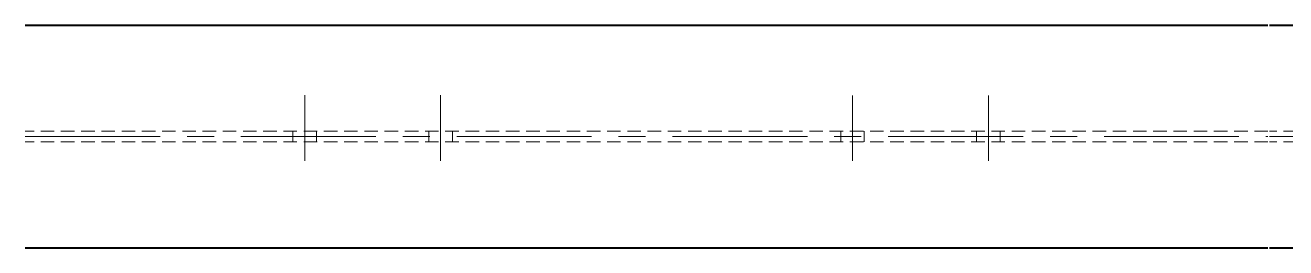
# Model space of a CAD drawing. Header units: millimetres. Extents: x 2 to 287, y 5 to 195.
# Drawn here: x 78.1 to 152.3, y 95.1 to 108.2 of the extents above; entities that cross this region are included whole.
import ezdxf

# ---------------------------------------------------------------- set-up
doc = ezdxf.new("R2010")
doc.units = ezdxf.units.MM
for name, pattern in [('AXES', [12.7, 7.9375, -1.5875, 1.5875, -1.5875]), ('CACHE2', [1.190625, 0.79375, -0.396875]), ('INTERROMPUX2', [9.525, 6.35, -3.175])]:
    doc.linetypes.add(name, pattern=pattern)
for name, color, linetype, lineweight in [('Axe', 1, 'Continuous', 0), ('Boulon', 7, 'Continuous', 0), ('Cache', 7, 'Continuous', 0), ('Piece', 2, 'Continuous', 0)]:
    doc.layers.add(name, color=color, linetype=linetype, lineweight=lineweight)

# ---------------------------------------------------------------- blocks, each defined once
blk = doc.blocks.new('*A12')
at = {"layer": 'Boulon', "linetype": 'INTERROMPUX2', "lineweight": 0}
for p, q in [((134.772594, 100.201652), (134.772594, 104.047806)), ((134.772594, 100.201652), (134.772594, 104.047806)), ((134.080286, 101.936048), (134.080286, 101.320663)), ((134.080286, 101.936048), (134.080286, 101.320663)), ((135.464901, 101.936048), (135.464901, 101.320663)), ((135.464901, 101.936048), (135.464901, 101.320663))]:
    blk.add_line(p, q, dxfattribs=at)
blk = doc.blocks.new('*A13')
at = {"layer": 'Boulon', "linetype": 'INTERROMPUX2', "lineweight": 0}
for p, q in [((126.772594, 100.201652), (126.772594, 104.047806)), ((126.772594, 100.201652), (126.772594, 104.047806)), ((126.080286, 101.936048), (126.080286, 101.320663)), ((126.080286, 101.936048), (126.080286, 101.320663)), ((127.464901, 101.936048), (127.464901, 101.320663)), ((127.464901, 101.936048), (127.464901, 101.320663))]:
    blk.add_line(p, q, dxfattribs=at)
blk = doc.blocks.new('*A16')
at = {"layer": 'Boulon', "linetype": 'INTERROMPUX2', "lineweight": 0}
for p, q in [((102.527208, 100.205278), (102.527208, 104.051432)), ((102.527208, 100.205278), (102.527208, 104.051432)), ((101.834901, 101.936048), (101.834901, 101.320663)), ((101.834901, 101.936048), (101.834901, 101.320663)), ((103.219516, 101.936048), (103.219516, 101.320663)), ((103.219516, 101.936048), (103.219516, 101.320663))]:
    blk.add_line(p, q, dxfattribs=at)
blk = doc.blocks.new('*A17')
at = {"layer": 'Boulon', "linetype": 'INTERROMPUX2', "lineweight": 0}
for p, q in [((94.527208, 100.205278), (94.527208, 104.051432)), ((94.527208, 100.205278), (94.527208, 104.051432)), ((93.834901, 101.936048), (93.834901, 101.320663)), ((93.834901, 101.936048), (93.834901, 101.320663)), ((95.219516, 101.936048), (95.219516, 101.320663)), ((95.219516, 101.936048), (95.219516, 101.320663))]:
    blk.add_line(p, q, dxfattribs=at)
blk = doc.blocks.new('*A22')
at = {"layer": 'Axe', "color": 1, "linetype": 'AXES', "lineweight": 15}
for p, q in [((78.076716, 101.628355), (151.223086, 101.628355)), ((151.323086, 101.628355), (192.224072, 101.628355))]:
    blk.add_line(p, q, dxfattribs=at)
at = {"layer": 'Cache', "color": 7, "linetype": 'CACHE2', "lineweight": 20}
for p, q in [((151.223086, 101.936048), (78.076716, 101.936048)), ((192.224072, 101.936048), (151.323086, 101.936048)), ((151.223086, 101.320663), (78.076716, 101.320663)), ((192.224072, 101.320663), (151.323086, 101.320663))]:
    blk.add_line(p, q, dxfattribs=at)
at = {"layer": 'Piece', "color": 2, "linetype": 'Continuous', "lineweight": 40}
for p, q in [((78.076716, 108.166817), (151.223086, 108.166817)), ((151.323086, 108.166817), (192.224072, 108.166817)), ((78.076716, 95.089894), (151.223086, 95.089894)), ((151.323086, 95.089894), (192.224072, 95.089894))]:
    blk.add_line(p, q, dxfattribs=at)

msp = doc.modelspace()

# ---------------------------------------------------------------- block references
at = {"lineweight": 0}
for name in ['*A22', '*A17', '*A16', '*A13', '*A12']:
    msp.add_blockref(name, (0, 0), dxfattribs=at)

doc.saveas('drawing.dxf')
